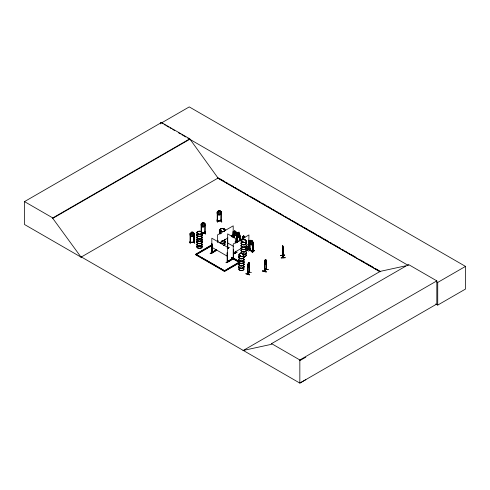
<?xml version="1.0" encoding="UTF-8"?>
<svg xmlns="http://www.w3.org/2000/svg" width="490" height="490" viewBox="0 0 490 490"><rect width="100%" height="100%" fill="white"/><g stroke="black" fill="none" stroke-linecap="round" stroke-linejoin="round"><path stroke-width="0.73" d="M283.251 257.238L283.116 257.795L283.11 248.706M283.049 257.569L282.748 255.406L283.281 257.777L283.061 248.491M282.718 247.156L282.816 246.176M234.018 231.813L234.012 237.864M236.394 233.185L236.658 242.415M237.215 233.693L237.282 241.987M250.102 241.368L250.114 250.457C249.104 249.018 251.113 252.332 253.22 251.621L253.183 242.538L252.062 240.67L250.88 240.229L250.298 242.568L251.07 243.714L251.836 243.996L252.589 243.426L252.589 242.348L252.019 240.725L250.874 240.29M190.518 233.608L190.065 233.577L190.053 242.74L190.034 242.299L190.5 242.458M193.856 233.381L194.193 233.393L194.132 242.446L193.734 242.489L193.709 242.048L194.156 242.029M201.568 224.12L201.494 232.389M204.906 223.912L204.765 233.007L205.224 232.977M220.996 211.894L220.855 220.99L221.211 220.868M282.626 246.758L282.761 245.735M248.632 262.824L248.442 265.476L248.675 262.836M250.194 250.372L249.845 250.255L253.299 251.548L253.263 242.47L252.822 242.428M265.157 260.11L265.157 262.53L265.531 261.501L265.2 260.123M266.278 260.202L265.984 260.362L265.543 259.4L264.955 260.141L264.68 261.936L264.588 271.399L266.309 269.273L266.278 260.202L265.537 259.449L265.825 261.587L265.053 263.4L264.68 263.014M245.864 273.824L249.649 274.694M249.563 274.976L245.876 273.665M262.493 271.025C264.765 270.168 270.014 273.659 262.505 270.988M262.579 270.89L266.358 271.883M227.287 248.62L229.069 247.444L227.293 248.479M197.782 233.785L198.132 233.467M198.309 233.773L198.132 233.393L197.954 233.773M200.808 231.99L200.98 232.046M220.727 231.066L221.076 230.674L221.425 231.066M220.837 230.992L221.437 230.968L220.898 231.06M223.752 229.277L224.144 229.369M224.095 229.387L223.906 229.106M224.187 229.234L224.046 229.173M242.581 241.968L242.146 241.931M239.604 255.884L239.941 255.633M239.72 255.847L240.394 255.939M245.025 240.284L245.447 240.314M245.325 240.296L245.392 240.296M243.126 254.237L242.691 254.169L243.009 254.273A2.634 1.519 0 0 0 246.262 252.399M248.283 263.106L247.658 265.255L248.007 265.09L247.701 274.339L249.447 272.158L247.72 274.32M249.563 271.913L249.386 272.44L249.416 263.063L249.453 264.514L248.24 267.405M265.984 269.071L266.309 268.943L264.416 271.393L264.392 262.297L265.586 259.412M265.004 260.178L264.373 262.309M282.54 246.372L282.755 245.686L283.116 248.724M283.116 250.163C282.608 253.146 282.356 243.414 282.761 249.974M231.617 257.863C234.385 258.101 237.05 261.366 231.617 257.863L234.581 259.535M231.758 257.74L233.209 258.585L233.252 258.212M234.986 231.194L234.673 232.873L235.31 233.797L235.641 232.793L235.022 231.176M243.591 237.362L243.94 236.296M251.248 240.621L250.88 242.342L251.633 243.181L252.019 242.134L251.278 240.596M191.878 232.334L191.437 234.226L192.331 234.722L192.791 233.503L192.331 232.303L191.872 232.309M202.927 222.84L202.493 224.757L202.927 225.284L203.846 224.665L203.375 222.809M247.72 273.959L248.044 274.167L248.026 273.806M248.02 274.167L247.965 264.888L248.246 263.118L248.871 262.364M247.824 264.937L247.836 274.375L249.594 272.226L249.392 263.099M264.723 270.903L264.398 271.037L264.735 271.215M266.174 269.451L265.972 260.202M266.284 269.279L265.984 269.427M237.962 232.664C234.869 235.874 239.334 229.553 237.442 234.9L238.097 236.125L238.746 236.492L239.389 236.002C237.521 224.206 241.411 241.999 239.916 240.468M244.89 237.644C244.859 235.329 242.329 235.874 243.095 238.165M205.243 223.924L203.858 222.552L202.456 222.65L201.807 225.247L202.713 226.043L203.62 225.982L204.514 225.063L203.834 222.595M218.546 214.945L219.955 214.871L221.333 213.346L221.327 211.876L219.949 210.535L218.546 210.633L217.897 213.23L218.803 214.02L219.71 213.959L220.604 213.046L219.924 210.571L221.333 211.907M189.789 241.49L190.255 243.695M216.899 219.832L217.413 222.393M211.79 252.43L212.115 252.944L211.79 252.76M227.55 261.525L227.36 261.568M236.376 241.938L236.768 242.011L235.188 241.325M246.299 247.517L246.225 247.934A2.585 1.495 0 0 1 243.72 249.759A2.585 1.495 0 0 1 241.221 247.879M246.299 247.848L249.079 249.226L248.644 249.349M248.565 249.306L248.546 243.989M248.945 249.386L246.329 247.879L246.299 245.594M250.874 249.085L248.608 251.229M249.067 249.582L248.938 240.437L248.644 249.68L249.03 249.263M190.022 242.642L190.481 242.611M217.536 220.776C215.214 221.762 226.484 219.924 217.272 220.929M217.162 221.155L217.64 221.204M221.253 220.549L220.898 220.984L221.211 220.525M245.025 240.216L245.184 240.057M240.143 255.909L239.88 255.762M240.278 255.884L240.002 255.627M240.363 255.903L239.616 255.939M247.713 271.54L251.419 272.63M264.373 263.749L264.992 264.465L265.58 263.7M264.337 268.722L268.214 269.61L264.429 268.587M265.966 269.212L264.741 270.946M238.912 235.28L238.25 235.47C237.791 235.09 237.742 232.615 238.575 233.234L238.912 234.649M194.193 233.393L192.809 232.021L191.406 232.119L190.034 233.675L190.034 235.114L191.412 236.456L192.815 236.364C196.067 232.334 193.005 237.368 191.412 236.456M201.084 224.206L202.456 222.65L203.864 222.583M202.486 222.711L201.127 224.218L201.506 224.083M201.084 225.645L202.462 226.986L203.834 226.833L205.2 225.351M202.456 226.962L203.864 226.895L205.243 225.363M218.546 210.633L217.174 212.188L217.597 212.158M218.571 210.663L217.217 212.195L217.597 212.06M231.77 257.587L234.735 259.277M235.267 252.681L235.396 253.061M266.113 268.894L266.174 269.12M248.644 249.68L248.969 249.49M249.79 250.347L249.692 241.252L250.88 240.229L249.729 241.276L249.729 242.691L250.856 244.559L252.062 244.982L253.226 243.983M249.765 241.258L250.004 241.258M252.062 240.67L253.263 242.47M250.856 244.559L252.038 245.006M250.194 250.041L249.79 250.016M250.194 250.151L253.183 251.272M252.834 251.235L253.257 251.192L252.907 251.07M252.871 242.329L252.828 251.486L253.25 251.499M254.402 250.39L252.123 252.589L254.414 250.408M233.846 237.65L233.706 231.678L234.686 230.759L235.672 231.366L236.67 233.338L235.684 231.335L236.119 234.147L235.482 234.637L234.833 234.263L234.189 233.038L234.686 230.759M236.603 234.765L235.653 235.666L234.655 235.09L233.706 233.069L233.675 231.648M190.065 242.311L193.697 242.066M190.065 242.642L194.132 242.446L194.114 233.301L193.795 233.418M193.783 242.048L194.156 242.134M204.857 233.026L204.765 232.677L205.224 232.646M221.315 220.629L220.947 220.678M239.916 236.596L238.936 237.454M242.673 239.059L242.642 236.793L243.616 235.929M249.422 272.409L249.428 263.118L248.828 262.352L249.11 264.533L248.344 266.346L247.965 265.966M240.327 255.952L239.929 255.927M236.921 234.955L237.913 236.952L238.924 237.521L239.886 236.615M239.886 235.2L239.598 235.035M243.573 238.434L243.604 235.886L242.642 236.793M244.608 236.456L244.577 237.785M242.581 238.22L242.611 236.762M211.717 252.846L211.821 243.708L212.017 253.005M217.762 240.259L217.762 241.717M232.934 237.332L233.197 231.354L233.301 237.234M233.038 237.387L233.301 231.409M211.986 252.987L212.084 243.861M237.013 242.593L237.117 233.467L237.387 241.931M237.013 233.528L237.387 233.62M211.882 252.448L211.956 252.675M213.199 251.744L210.112 253.55L212.727 252.209M213.181 251.872L210.277 253.642M242.771 236.731L242.771 238.998M227.25 252.626L227.115 261.746L227.421 261.899L227.25 252.626L227.452 261.917L227.311 261.36M233.503 249.349L233.644 258.469L233.24 258.206M249.043 240.498L248.675 240.596M245.943 247.138L247.132 246.47L245.986 247.328M245.943 247.328C247.266 246.164 247.989 246.917 246.194 247.591M247.542 248.675L250.666 250.268L247.701 248.577M227.164 261.776L227.556 261.844L227.666 239.402L227.801 248.54M226.037 262.744L229.124 261.103L226.055 262.707M248.675 249.624L248.938 234.931L233.24 243.996L233.258 258.971L239.145 262.371M250.653 250.249L247.579 248.626M227.813 248.553L227.654 248.277M227.225 248.614L229.069 247.634M234.024 253.722L236.958 252.019M234.012 253.887L237.031 252.221L234.012 253.698M81.413 256.987L81.095 257.177L24.5 224.5L24.5 201.604L161.48 122.518L189.759 138.842L218.038 178.066L379.946 271.546M161.48 122.518L161.48 122.941L189.256 106.906L465.5 266.395L465.5 289.057L437.723 305.092L435.739 303.941M24.5 201.604L52.779 217.928L189.759 138.842M305.834 379.677L299.837 383.094L81.377 256.968L81.052 257.152L52.779 218.35L189.759 139.264M81.052 257.152L218.356 177.882M234.116 231.758L233.748 231.666L233.748 237.711M238.979 263.13L224.585 271.436L195.351 254.561L211.055 245.208L211.625 245.827L196.582 254.512M195.351 254.561L205.163 248.896M206.474 248.136L211.055 245.496L211.625 245.827M211.625 245.539L195.927 254.604L199.761 256.442M219.459 242.838L227.966 237.932M231.237 236.039L233.197 234.906M236.352 233.209L236.731 233.271L236.762 242.354L235.292 241.503M235.672 235.598L234.673 235.059M216.776 250.31L212.201 252.956L211.625 252.626L216.206 249.698M214.24 251.113L216.206 249.98M211.625 252.338L212.201 252.668L216.776 250.029M236.333 241.987L236.566 242.397M235.825 242.703L238.183 241.343M235.825 242.893L238.183 241.533M235.868 242.893L237.638 241.87M248.749 249.735L248.65 240.149M233.24 253.061L241.092 248.528M246.323 245.508L248.938 243.996M241.209 247.64A2.603 1.501 0 0 0 243.72 249.532A2.603 1.501 0 0 0 246.231 247.64L248.767 249.092M248.516 249.024L248.957 249.043L246.225 247.701M248.516 249.257L248.565 248.975M247.425 250.078L250.384 248.393L247.444 250.108M232.603 258.689L227.366 261.709L227.942 262.04L233.173 259.02M250.39 248.534L247.45 250.255L250.519 248.632M239.065 261.378L233.258 258.028L227.366 261.427L227.942 261.758L233.828 258.359L238.41 261.286M239.065 262.138L224.016 271.105L234.483 265.065M235.794 264.306L239.065 262.42M195.351 254.273L224.585 271.154L238.979 262.842M242.967 350.632L380.271 271.356L405.567 265.856M243.285 350.442L271.564 344.292L271.564 343.637L408.544 264.551L436.823 280.874L436.823 304.008L299.837 383.094L299.837 359.96L436.823 280.874M408.544 265.206L408.225 265.396L187.786 138.125M436.412 281.67L437.723 282.43L465.5 266.395M299.837 360.622L305.834 357.204M264.612 270.817L264.545 271.423L264.594 262.107M197.856 233.675L198.23 233.84L198.132 233.528M198.395 233.785L197.807 233.736M249.863 249.918L250.157 250.029M249.808 250.237L249.9 249.912M201.513 224.187L201.133 224.187M227.685 248.608L227.666 233.889L235.519 238.422L235.519 242.96M235.365 252.914L235.519 251.211M217.248 221.137L221.272 220.959L221.253 211.815M250.114 250.127L250.078 250.439M236.437 242.164L236.468 233.118M282.534 246.329L282.638 255.676L282.773 246.182M282.877 246.439L282.828 248.859L282.718 247.787M282.938 246.495L282.859 249.741L282.626 247.836M284.714 255.057L280.562 255.419L284.69 255.106M280.58 255.504L284.714 255.192M281.125 257.777L285.254 257.483M219.471 210.816L219.018 210.847L218.577 212.103L219.018 213.266L219.93 212.648L219.465 210.792M221.29 219.692L221.78 222.093L221.296 219.71M202.927 222.864L203.381 222.834M201.537 232.909L204.753 232.689M201.549 232.989L205.12 232.542L205.145 233.007M201.537 233.142L205.212 232.891L201.549 233.228M204.973 231.556L205.69 234.116L205.2 231.709M194.095 242.134L190.053 242.409M194.156 242.36L193.709 242.379L193.74 233.32M190.132 242.734L190.481 242.715L190.457 233.632L190.065 233.577M194.407 243.597L193.924 241.019M236.658 242.085L235.292 241.27M217.242 221.241L217.205 212.084M190.396 242.605L190.402 233.546M242.342 249.288L241.98 249.073M253.183 251.627L253.122 251.284M249.453 264.514L248.871 266.676M264.355 268.673L268.134 269.678M247.677 265.249L247.658 266.695L248.289 267.368M248.246 267.356L247.677 266.658M221.56 221.921L221.064 219.722M283.11 257.771L282.638 255.676M211.827 252.754L211.821 238.201L227.519 247.266M242.875 236.958L242.936 239.212M243.573 235.904L244.596 236.48M243.91 236.315L244.565 237.913M239.916 235.182L239.598 234.912L239.647 241.074M233.209 258.261L233.638 258.126M233.785 258.916L234.741 259.461M252.871 251.499L252.84 242.329M161.48 122.941L162.796 123.701M164.113 124.46L165.43 125.22M166.741 125.979L168.713 127.118M170.03 127.878L171.347 128.637M172.664 129.397L174.636 130.536M178.581 132.815L180.553 133.954M181.87 134.713L185.814 136.986M219.679 178.642L224.304 181.312M225.627 182.078L227.611 183.223M228.928 183.983L230.251 184.748M231.574 185.508L233.559 186.653M234.882 187.419L236.198 188.185M237.521 188.944L239.506 190.089M240.829 190.855L242.146 191.614M244.13 192.76L245.453 193.525M246.776 194.285L248.093 195.051M250.078 196.196L251.401 196.956M252.724 197.721L259.994 201.917M261.972 203.062L265.941 205.353M267.258 206.112L271.889 208.783M273.206 209.549L275.19 210.694M276.513 211.453L277.836 212.219M279.159 212.985L281.138 214.124M282.461 214.889L283.784 215.655M285.762 216.794L287.085 217.56M288.408 218.326L290.392 219.471M291.715 220.231L293.032 220.996M294.355 221.756L296.34 222.901M297.663 223.667L298.98 224.426M300.964 225.571L302.287 226.337M303.61 227.097L308.235 229.767M309.558 230.533L316.828 234.728M318.145 235.494L322.775 238.165M324.092 238.924L328.723 241.601M330.04 242.36L332.024 243.506M333.347 244.271L334.67 245.031M335.993 245.796L337.971 246.942M339.294 247.701L340.617 248.467M342.596 249.612L343.919 250.372M345.242 251.137L346.565 251.897M348.549 253.042L349.866 253.808M351.189 254.567L355.813 257.244M360.444 259.914L364.407 262.199M365.73 262.965L373.662 267.54M374.979 268.306L379.609 270.976M217.603 178.005L380.044 271.791M235.188 241.564L236.376 242.268L236.382 233.118M227.666 242.96L233.552 246.36M233.258 258.689L239.145 262.089M211.821 247.266L227.519 256.331M201.071 257.201L219.361 267.761M220.672 268.514L224.585 270.774L196.496 254.561M271.564 343.637L299.837 359.96M254.426 250.555L252.172 252.589M217.168 213.597L218.552 214.969L219.955 214.871M235.267 253.005L235.365 252.583M282.608 255.633L282.577 246.329M192.791 232.089L193.464 234.532L192.57 235.451L191.664 235.512L190.757 234.716L191.406 232.119M283.251 257.569L283.208 248.479M247.279 246.727L246.109 247.419L247.425 246.868M217.211 213.585L217.168 212.164M285.284 257.764L281.15 258.071M437.723 282.43L437.723 305.092M266.125 260.11L266.101 269.488M247.401 246.684L246.207 247.499A2.579 1.488 0 0 1 243.72 249.379A2.579 1.488 0 0 1 241.227 247.505M240.014 235.12L240.014 240.412M239.751 234.967L239.751 241.013M237.117 233.467L237.117 242.532M236.952 233.497L236.952 234.955M235.414 251.272L235.365 253.067M234.116 233.271L234.116 237.803M233.608 249.41L233.608 258.512M233.344 249.563L233.344 258.628M233.197 237.172L233.197 225.841L217.499 234.906L217.499 241.87M231.672 235.274L231.672 236.786M217.866 240.321L217.866 242.507M217.542 212.06L217.56 221.235M217.597 240.474L217.597 241.931M205.169 223.832L205.181 232.983M201.121 224.108L201.133 231.746M160.371 122.433L160.371 123.933M52.779 217.928L52.779 218.35M243.891 257.005A2.597 1.501 0 0 1 241.38 258.892A2.597 1.501 0 0 1 238.869 257.005M243.891 256.582A2.597 1.501 0 0 1 241.38 258.469A2.597 1.501 0 0 1 238.869 256.582M243.885 259.504A2.591 1.495 0 0 1 241.38 261.391A2.591 1.495 0 0 1 238.875 259.504M243.659 258.99A2.634 1.519 0 0 1 241.723 261.256A2.634 1.519 0 0 1 238.838 259.351M243.659 258.861A2.634 1.519 0 0 1 241.723 261.127A2.634 1.519 0 0 1 238.838 259.222M243.891 259.088A2.597 1.501 0 0 1 241.38 260.974A2.597 1.501 0 0 1 238.869 259.088M238.838 256.852A2.634 1.519 0 0 0 241.723 258.751A2.634 1.519 0 0 0 243.659 256.484A2.579 1.488 0 0 0 246.213 254.635M243.659 256.356A2.634 1.519 0 0 1 241.723 258.622A2.634 1.519 0 0 1 238.838 256.723M243.891 261.623A2.603 1.501 0 0 1 241.38 263.51A2.603 1.501 0 0 1 238.869 261.623M243.879 261.838A2.585 1.495 0 0 1 241.38 263.712A2.585 1.495 0 0 1 238.881 261.838M243.879 268.581A2.585 1.495 0 0 1 241.38 270.462A2.585 1.495 0 0 1 238.881 268.581M243.891 261.703A2.603 1.501 0 0 1 241.38 263.596A2.603 1.501 0 0 1 238.869 261.703M243.891 264.135A2.597 1.501 0 0 1 241.38 266.021A2.597 1.501 0 0 1 238.869 264.135M243.891 263.712A2.597 1.501 0 0 1 241.38 265.598A2.597 1.501 0 0 1 238.869 263.712M243.885 266.634A2.591 1.495 0 0 1 241.38 268.52A2.591 1.495 0 0 1 238.875 266.634M243.659 266.119A2.634 1.519 0 0 1 241.723 268.385A2.634 1.519 0 0 1 238.838 266.48M243.659 265.99A2.634 1.519 0 0 1 241.723 268.257A2.634 1.519 0 0 1 238.838 266.352M243.891 266.217A2.597 1.501 0 0 1 241.38 268.104A2.597 1.501 0 0 1 238.869 266.217M243.659 263.614A2.634 1.519 0 0 1 241.723 265.88A2.634 1.519 0 0 1 238.838 263.981M243.659 263.485A2.634 1.519 0 0 1 241.723 265.752A2.634 1.519 0 0 1 238.838 263.853M243.891 268.728A2.603 1.501 0 0 1 241.38 270.621A2.603 1.501 0 0 1 238.869 268.728M201.788 236.774A2.634 1.519 0 0 1 199.51 239.053A2.634 1.519 0 0 1 197.225 236.774M201.757 236.927A2.597 1.501 0 0 1 199.51 239.175A2.597 1.501 0 0 1 197.256 236.927M201.745 238.887A2.579 1.488 0 0 1 199.51 241.123A2.579 1.488 0 0 1 197.274 238.887M201.764 239.022A2.603 1.501 0 0 1 199.51 241.276A2.603 1.501 0 0 1 197.256 239.022M201.788 234.269A2.634 1.519 0 0 1 199.51 236.554A2.634 1.519 0 0 1 197.225 234.269M201.751 236.511A2.591 1.495 0 0 1 199.51 238.753A2.591 1.495 0 0 1 197.262 236.511M201.751 234.428A2.591 1.495 0 0 1 199.51 236.676A2.591 1.495 0 0 1 197.262 234.428M201.788 236.646A2.634 1.519 0 0 1 199.51 238.924A2.634 1.519 0 0 1 197.225 236.646M201.788 234.14A2.634 1.519 0 0 1 199.51 236.425A2.634 1.519 0 0 1 197.225 234.14M201.757 234.006A2.597 1.501 0 0 1 199.51 236.26A2.597 1.501 0 0 1 197.256 234.006M201.788 243.904A2.634 1.519 0 0 1 199.51 246.182A2.634 1.519 0 0 1 197.225 243.904M201.757 244.057A2.597 1.501 0 0 1 199.51 246.305A2.597 1.501 0 0 1 197.256 244.057M201.745 246.017A2.579 1.488 0 0 1 199.51 248.252A2.579 1.488 0 0 1 197.274 246.017M201.745 239.261A2.579 1.488 0 0 1 199.51 241.49A2.579 1.488 0 0 1 197.274 239.261M201.764 246.066A2.603 1.501 0 0 1 199.51 248.32A2.603 1.501 0 0 1 197.256 246.066M201.764 246.152A2.603 1.501 0 0 1 199.51 248.406A2.603 1.501 0 0 1 197.256 246.152M201.764 239.126A2.603 1.501 0 0 1 199.51 241.374A2.603 1.501 0 0 1 197.256 239.126M201.788 241.399A2.634 1.519 0 0 1 199.51 243.683A2.634 1.519 0 0 1 197.225 241.399M201.751 243.64A2.591 1.495 0 0 1 199.51 245.882A2.591 1.495 0 0 1 197.262 243.64M201.751 241.558A2.591 1.495 0 0 1 199.51 243.806A2.591 1.495 0 0 1 197.262 241.558M201.788 243.775A2.634 1.519 0 0 1 199.51 246.054A2.634 1.519 0 0 1 197.225 243.775M201.788 241.27A2.634 1.519 0 0 1 199.51 243.555A2.634 1.519 0 0 1 197.225 241.27M201.757 241.135A2.597 1.501 0 0 1 199.51 243.389A2.597 1.501 0 0 1 197.256 241.135M246.262 245.398A2.634 1.519 0 0 1 243.377 247.297A2.634 1.519 0 0 1 241.441 245.031M246.262 242.893A2.634 1.519 0 0 1 243.377 244.798A2.634 1.519 0 0 1 241.441 242.532M241.858 242.213A2.634 1.519 0 0 1 243.04 241.821M246.225 243.046A2.591 1.495 0 0 1 243.72 244.933A2.591 1.495 0 0 1 241.215 243.046M241.889 242.379A2.591 1.495 0 0 1 242.421 242.14M246.262 245.27A2.634 1.519 0 0 1 243.377 247.168A2.634 1.519 0 0 1 241.441 244.902M246.262 242.764A2.634 1.519 0 0 1 243.377 244.669A2.634 1.519 0 0 1 241.441 242.403M241.858 242.085A2.634 1.519 0 0 1 243.04 241.693M246.225 242.63A2.591 1.495 0 0 1 243.72 244.51A2.591 1.495 0 0 1 241.215 242.63M241.889 241.956A2.591 1.495 0 0 1 243.046 241.57M246.225 245.551A2.591 1.495 0 0 1 243.72 247.432A2.591 1.495 0 0 1 241.215 245.551M246.225 245.129A2.597 1.501 0 0 1 243.72 247.015A2.597 1.501 0 0 1 241.209 245.129M246.262 252.528A2.634 1.519 0 0 1 243.04 254.39M241.441 253.679A2.634 1.519 0 0 1 241.441 252.16M246.231 247.744A2.603 1.501 0 0 1 243.72 249.637A2.603 1.501 0 0 1 241.209 247.744M246.262 250.023A2.634 1.519 0 0 1 243.377 251.927A2.634 1.519 0 0 1 241.441 249.661M241.441 253.55A2.634 1.519 0 0 1 241.441 252.032M246.262 249.894A2.634 1.519 0 0 1 243.377 251.799A2.634 1.519 0 0 1 241.441 249.532M246.225 250.176A2.591 1.495 0 0 1 243.72 252.062A2.591 1.495 0 0 1 241.215 250.176M246.225 249.759A2.591 1.495 0 0 1 243.72 251.639A2.591 1.495 0 0 1 241.215 249.759M246.225 252.681A2.591 1.495 0 0 1 243.046 254.512M241.215 253.453A2.591 1.495 0 0 1 241.215 252.681M246.225 252.258A2.597 1.501 0 0 1 245.3 253.832A2.597 1.501 0 0 1 242.421 253.943M241.882 253.704A2.597 1.501 0 0 1 241.209 252.258M246.231 254.769A2.603 1.501 0 0 1 243.72 256.662M220.592 233.387A2.634 1.519 0 0 1 220.175 231.556M219.949 234.153A2.591 1.495 0 0 1 220.206 233.791M220.616 233.522A2.597 1.501 0 0 1 220.206 231.709M221.137 233.503A2.634 1.519 0 0 1 220.175 231.427M221.155 233.338A2.597 1.501 0 0 1 220.206 231.292M224.696 241.343A2.591 1.495 0 0 1 223.746 243.389A2.591 1.495 0 0 1 220.206 242.838M224.732 241.184A2.634 1.519 0 0 1 223.458 243.352A2.634 1.519 0 0 1 219.912 242.342M224.732 241.056A2.634 1.519 0 0 1 223.771 243.132A2.634 1.519 0 0 1 220.175 242.575M224.696 240.921A2.591 1.495 0 0 1 223.746 242.967A2.591 1.495 0 0 1 220.206 242.421M224.959 239.2A2.591 1.495 0 0 1 221.78 241.037M225.088 239.316A2.634 1.519 0 0 1 222.454 240.835M224.959 239.555A2.591 1.495 0 0 1 222.454 240.664M225.088 239.445A2.634 1.519 0 0 1 221.774 240.915M224.69 243.297A2.579 1.488 0 0 1 223.746 245.337M224.708 243.438A2.603 1.501 0 0 1 223.752 245.49M266.125 261.55L265.543 263.718L266.15 261.574M237.962 236.903L237.913 232.64L238.936 233.216L238.924 237.521L237.932 236.921M240.082 256.184A2.603 1.501 0 0 0 243.983 254.88A2.603 1.501 0 0 0 240.082 253.581A2.603 1.501 0 0 0 240.082 256.184M240.088 256.386A2.585 1.495 0 0 0 243.965 255.094A2.585 1.495 0 0 0 240.088 253.802A2.585 1.495 0 0 0 240.088 256.386M241.38 263.344A2.585 1.495 0 0 0 243.879 261.464A2.585 1.495 0 0 1 241.38 263.332A2.585 1.495 0 0 1 238.881 261.452A2.585 1.495 0 0 0 241.38 263.344M197.666 233.73A2.603 1.501 0 0 0 202.021 233.056A2.603 1.501 0 0 0 198.836 231.219A2.603 1.501 0 0 0 197.666 233.73M197.684 233.926A2.579 1.488 0 0 0 202.003 233.258A2.579 1.488 0 0 0 198.842 231.433A2.579 1.488 0 0 0 197.684 233.926M197.666 233.81A2.603 1.501 0 0 0 202.021 233.136A2.603 1.501 0 0 0 198.836 231.292A2.603 1.501 0 0 0 197.666 233.81M242.421 242.305A2.603 1.501 0 0 0 246.323 241A2.603 1.501 0 0 0 242.421 239.702A2.603 1.501 0 0 0 242.421 242.305M242.428 242.428A2.585 1.495 0 0 0 246.305 241.135A2.585 1.495 0 0 0 242.428 239.843A2.585 1.495 0 0 0 242.428 242.428M220.61 231.011A2.603 1.501 0 0 0 224.965 230.337A2.603 1.501 0 0 0 221.78 228.499A2.603 1.501 0 0 0 220.61 231.011M221.162 231.452A2.585 1.495 0 0 0 225.039 230.159A2.585 1.495 0 0 0 221.162 228.867A2.585 1.495 0 0 0 221.162 231.452M221.149 231.335A2.603 1.501 0 0 0 225.057 230.031A2.603 1.501 0 0 0 221.149 228.732A2.603 1.501 0 0 0 221.149 231.335"/></g></svg>
